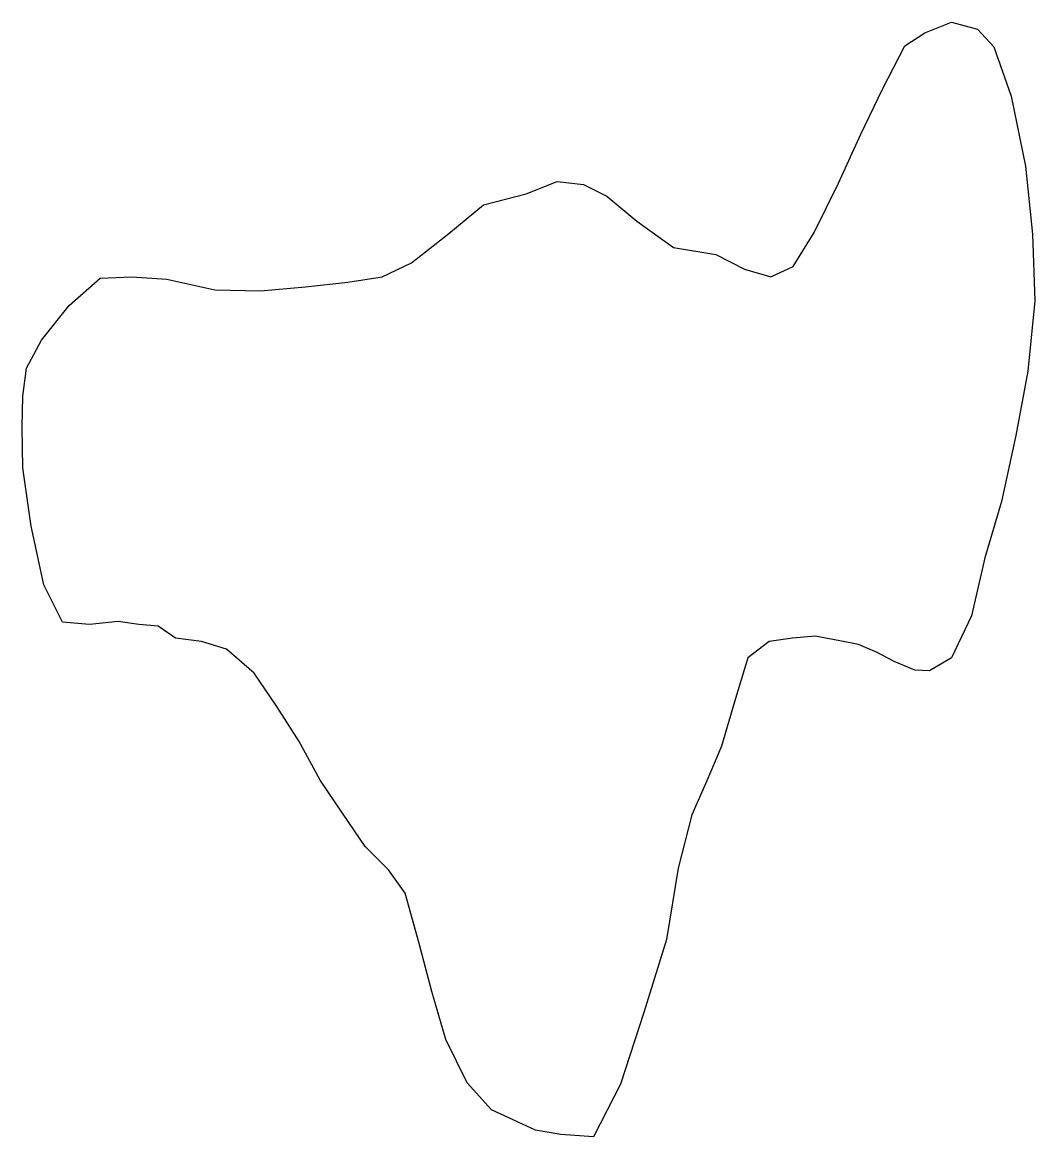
# Model space of a CAD drawing. Header units: metres. Extents: x 27.1 to 40.9, y 4.8 to 20.
import ezdxf

# ---------------------------------------------------------------- set-up
doc = ezdxf.new("R2010")
doc.units = ezdxf.units.M
doc.layers.add('EXTRACT', color=7, linetype='Continuous')

msp = doc.modelspace()

# ---------------------------------------------------------------- linework, layer by layer
at = {"layer": 'EXTRACT'}
msp.add_lwpolyline([(27.0878, 14.8564), (27.1356, 15.2394), (27.3431, 15.6223), (27.7181, 16.0931), (28.141, 16.4681), (28.5718, 16.484), (29.0505, 16.4521), (29.7048, 16.3085), (30.3271, 16.2926), (30.9415, 16.3484), (31.516, 16.4122), (31.9867, 16.484), (32.3856, 16.6755), (32.8963, 17.0745), (33.367, 17.4654), (33.9495, 17.617), (34.3723, 17.7846), (34.7314, 17.7447), (35.0505, 17.5851), (35.4574, 17.242), (35.9601, 16.883), (36.5346, 16.7872), (36.9255, 16.5878), (37.2846, 16.484), (37.5878, 16.6277), (37.875, 17.0904), (38.2101, 17.7606), (38.5133, 18.4309), (38.8085, 19.0452), (39.1117, 19.6356), (39.383, 19.8112), (39.75, 19.9548), (40.1011, 19.859), (40.3245, 19.6197), (40.5638, 18.9495), (40.7553, 17.992), (40.8511, 17.0665), (40.883, 16.1569), (40.7872, 15.1995), (40.6277, 14.3218), (40.4282, 13.4202), (40.2048, 12.6543), (40.0213, 11.8644), (39.75, 11.2899), (39.4468, 11.1144), (39.2473, 11.1223), (38.9681, 11.242), (38.7367, 11.3617), (38.4814, 11.4734), (38.2261, 11.5213), (37.891, 11.5851), (37.5798, 11.5612), (37.2606, 11.5133), (36.9734, 11.2899), (36.7899, 10.6915), (36.6144, 10.0851), (36.4149, 9.6144), (36.2074, 9.1516), (36.0239, 8.4255), (35.8644, 7.4521), (35.5532, 6.4548), (35.234, 5.4814), (34.867, 4.7633), (34.4202, 4.7952), (34.0771, 4.8511), (33.7819, 4.9867), (33.4787, 5.1303), (33.1436, 5.4973), (32.8564, 6.0878), (32.6649, 6.742), (32.4894, 7.3963), (32.2979, 8.0824), (32.0745, 8.4016), (31.7553, 8.7207), (31.4441, 9.1755), (31.141, 9.6223), (30.8537, 10.1489), (30.5505, 10.6277), (30.2394, 11.0824), (29.8644, 11.4096), (29.5213, 11.5133), (29.1702, 11.5612), (28.9309, 11.7207), (28.6676, 11.7447), (28.3883, 11.7846), (27.9973, 11.7447), (27.6303, 11.7766), (27.375, 12.2872), (27.1995, 13.0851), (27.0878, 13.883), (27.0798, 14.4335)], close=True, dxfattribs=at)

doc.saveas('drawing.dxf')
